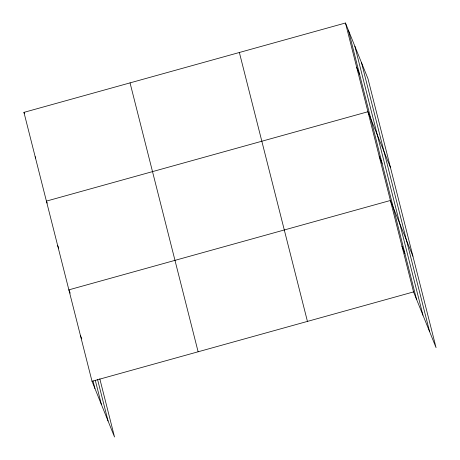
<?xml version="1.0" encoding="UTF-8"?>
<svg xmlns="http://www.w3.org/2000/svg" width="460" height="460" viewBox="0 0 460 460"><rect width="100%" height="100%" fill="white"/><g stroke="black" fill="none" stroke-linecap="round" stroke-linejoin="round"><path stroke-width="0.69" d="M99.803 378.816L114.528 437L92.017 381.277L23.943 112.372L345.471 23L367.983 78.723L436.057 347.628L413.546 291.91L345.471 23M92.017 381.277L413.546 291.91M356.701 67.373L359.645 74.658M390.448 167.463L367.937 111.74L46.408 201.112L47.213 203.096M379.166 156.112L382.11 163.398M412.913 256.203L390.396 200.48L68.873 289.852L70.207 293.164M401.971 246.192L404.915 253.483M23.943 112.372L24.478 113.695M35.173 156.739L35.713 158.067M57.638 245.479L58.707 248.13M80.442 335.564L81.782 338.876M361.525 62.738L429.6 331.648M354.873 46.27L422.947 315.18M348.416 30.285L416.49 299.195M239.367 52.492L307.441 321.402M130.048 82.88L198.122 351.785M97.549 379.46L108.071 421.015M95.283 380.305L101.418 404.547M93.029 380.949L94.961 388.568"/></g></svg>
